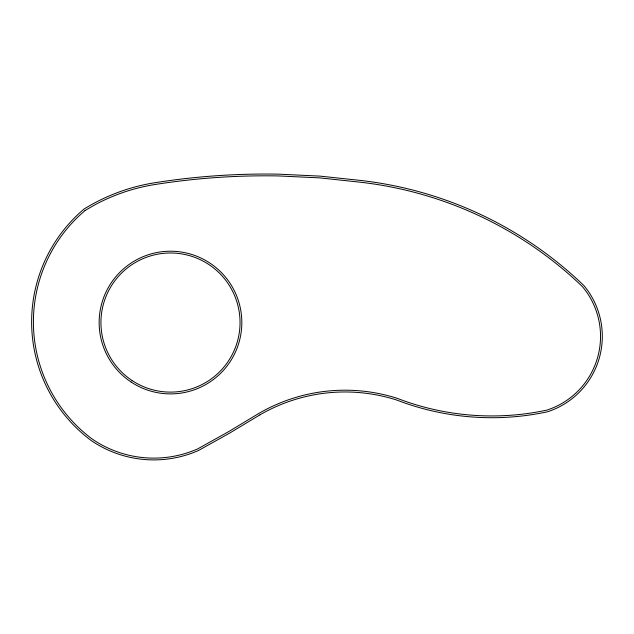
<?xml version="1.0" encoding="UTF-8"?>
<svg xmlns="http://www.w3.org/2000/svg" width="634" height="634" viewBox="0 0 634 634"><rect width="100%" height="100%" fill="white"/><g stroke="black" fill="none" stroke-linecap="round" stroke-linejoin="round"><path stroke-width="0.95" d="M85.067 210.512L78.196 216.717A146.01 146.01 0 0 0 92.295 439.108A109.016 109.016 0 0 0 197.745 448.864L228.589 431.651L258.981 413.344A171.497 171.497 0 0 1 397.256 398.342A262.944 262.944 0 0 0 547.126 410.055L551.778 408.359A77.53 77.53 0 0 0 585.642 290.681L582.598 286.782A382.682 382.682 0 0 0 361.15 182.307L319.813 177.892L278.302 175.935A708.075 708.075 0 0 0 154.086 184.66A189.027 189.027 0 0 0 94.125 205.242L85.067 210.512M259.869 414.89L229.484 433.188L198.513 450.481A110.847 110.847 0 0 1 91.256 440.567A147.809 147.809 0 0 1 84.013 209.061A190.818 190.818 0 0 1 153.808 182.901A709.866 709.866 0 0 1 278.334 174.152L319.956 176.117L361.38 180.524A384.529 384.529 0 0 1 583.906 285.562A79.313 79.313 0 0 1 547.594 411.767A264.711 264.711 0 0 1 396.718 400.038A169.73 169.73 0 0 0 259.869 414.89M131.206 382.096A71.333 71.333 0 0 0 241.697 326.787A71.333 71.333 0 0 0 138.553 258.759A71.333 71.333 0 0 0 131.206 382.096M132.189 380.606A69.55 69.55 0 0 0 239.914 326.676A69.55 69.55 0 0 0 139.345 260.352A69.55 69.55 0 0 0 132.189 380.606"/></g></svg>
